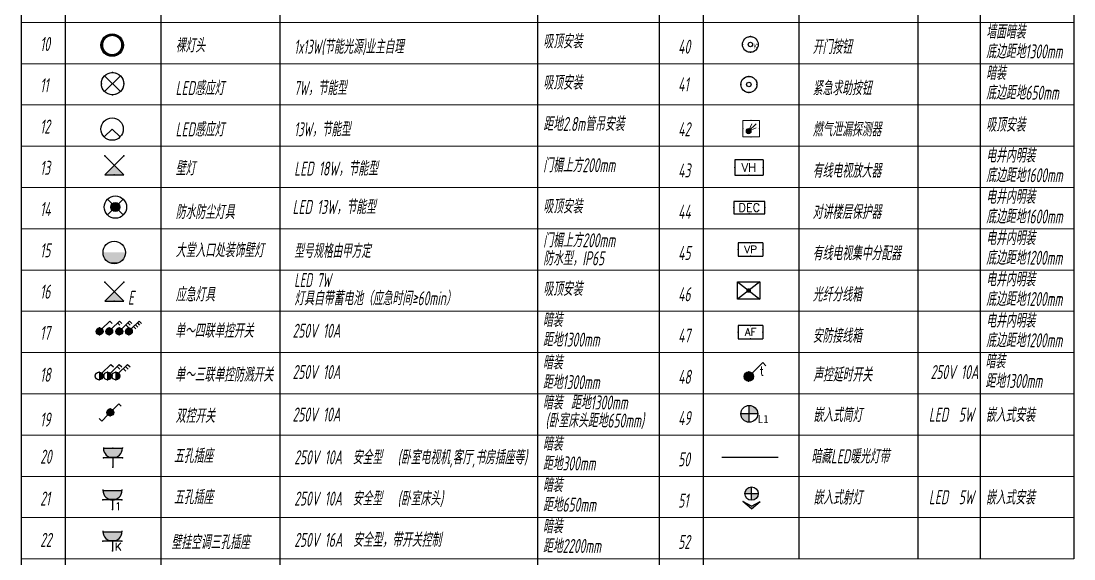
# Model space of a CAD drawing. Extents: x 3774419 to 4775970, y -926964 to 2266.
# Drawn here: x 3813045 to 3850642, y -668754 to -649561 of the extents above; entities that cross this region are included whole.
import ezdxf
from ezdxf.enums import TextEntityAlignment as Align

# ---------------------------------------------------------------- set-up
doc = ezdxf.new("R2010")
doc.units = 0
doc.header["$LTSCALE"] = 1000
doc.header["$MEASUREMENT"] = 0
doc.layers.get('0').update_dxf_attribs({"linetype": 'CONTINUOUS'})
for name, color, linetype in [('A-标注', 1, 'CONTINUOUS'), ('E-天花灯具', 92, 'CONTINUOUS'), ('EQUIP-安防', 3, 'CONTINUOUS'), ('EQUIP-插座', 3, 'CONTINUOUS'), ('EQUIP-照明', 3, 'CONTINUOUS'), ('EQUIP-电视', 3, 'CONTINUOUS'), ('EQUIP-通讯', 3, 'CONTINUOUS'), ('T-通用', 7, 'CONTINUOUS'), ('TEL_TEXT', 7, 'CONTINUOUS'), ('TK', 252, 'CONTINUOUS'), ('电气', 6, 'CONTINUOUS')]:
    doc.layers.add(name, color=color, linetype=linetype)
doc.layers.add('DIM', color=3, linetype='CONTINUOUS', lineweight=20)
doc.layers.add('EQUIP-消防', color=3, linetype='CONTINUOUS', lineweight=20)
doc.styles.add('_TCH_LABEL', font='COMPLEX', dxfattribs={"bigfont": 'GBCBIG'})
doc.styles.add('_TEL_DIM', font='SIMPLEX', dxfattribs={"width": 0.8, "height": 3.5, "bigfont": 'HZTXT'})
doc.styles.add('HZTXT', font='gbeitc.shx', dxfattribs={"width": 0.8, "height": 400, "bigfont": 'hztxt.shx'})
doc.styles.add('SM1', font='realsz.shx', dxfattribs={"width": 0.75, "bigfont": 'realhz.shx'})
doc.styles.get("Standard").update_dxf_attribs({"font": 'gbenor.shx', "bigfont": 'gbcbig.shx'})
doc.styles.add('黑体', font='simhei.ttf')
doc.linetypes.add('LED', pattern='A,0.5,-0.2,["LED",Standard,S=0.2,R=0,X=-0.2,Y=-0.1],-0.2', length=0.9)

# ---------------------------------------------------------------- blocks, each defined once
blk = doc.blocks.new('$equip$00001677')
for p, q in [((0.75, 0.6), (-0.75, 0.6)), ((-0.75, 0.6), (-0.75, 0)), ((0.75, 0), (0.75, 0.6)), ((-0.75, 0), (0.75, 0))]:
    blk.add_line(p, q)
for p in [(0, 0.6), (-0.75, 0.3), (0, 0), (0.75, 0.3)]:
    blk.add_point(p)
at = {"style": '_TCH_LABEL', "flags": 8}
blk.add_attdef('16', text='', height=0.4, dxfattribs=at).set_placement((0, 0.3), align=Align.MIDDLE_CENTER)
at = {"style": '_TCH_LABEL', "flags": 9}
blk.add_attdef('A', (0, 0), '', height=0.00002, dxfattribs=at)
blk = doc.blocks.new('$equip$00001801')
for p, q in [((-0.65, 0.7), (-0.65, 0)), ((0.65, 0.7), (-0.65, 0.7)), ((0.65, 0.7), (0.65, 0)), ((-0.65, 0), (0.65, 0))]:
    blk.add_line(p, q)
for p in [(0, 0.7), (-0.65, 0.35), (0, 0), (0.65, 0.35)]:
    blk.add_point(p)
at = {"color": 7, "style": '_TEL_DIM'}
blk.add_attdef('$TEXT$', text='', height=0.4, dxfattribs=at).set_placement((0, 0.35), align=Align.MIDDLE_CENTER)
at = {"color": 7, "style": '_TEL_DIM', "flags": 1}
blk.add_attdef('A', text='', height=0.00002, dxfattribs=at).set_placement((0, 0), align=Align.MIDDLE_CENTER)
blk = doc.blocks.new('$equip$00001800')
for p, q in [((-0.65, 0.7), (-0.65, 0)), ((0.65, 0.7), (-0.65, 0.7)), ((0.65, 0.7), (0.65, 0)), ((-0.65, 0), (0.65, 0))]:
    blk.add_line(p, q)
for p in [(0, 0.7), (-0.65, 0.35), (0, 0), (0.65, 0.35)]:
    blk.add_point(p)
at = {"color": 7, "style": '_TEL_DIM'}
blk.add_attdef('$TEXT$', text='', height=0.4, dxfattribs=at).set_placement((0, 0.35), align=Align.MIDDLE_CENTER)
at = {"color": 7, "style": '_TEL_DIM', "flags": 1}
blk.add_attdef('A', text='', height=0.00002, dxfattribs=at).set_placement((0, 0), align=Align.MIDDLE_CENTER)
blk = doc.blocks.new('CNS-FXX')
blk.add_lwpolyline([(0, -307), (0, 307), (782, 307), (782, -307)], close=True)
at = {"layer": 'T-通用', "linetype": 'Continuous'}
for p, q in [((782, 307), (0, -307)), ((0, 307), (782, -307))]:
    blk.add_line(p, q, dxfattribs=at)
at = {"layer": 'T-通用', "linetype": 'Continuous', "const_width": 79.4}
blk.add_lwpolyline([(351, 0, 1), (431, 0, 1)], format="xyb", close=True, dxfattribs=at)
blk = doc.blocks.new('$equip$00002479')
at = {"const_width": 0.04}
blk.add_lwpolyline([(-0.3, 0, 1), (0.3, 0, 1), (-0.3, 0, 0.942883)], format="xyb", dxfattribs=at)
for radius in [0.3, 0.0841]:
    blk.add_circle((0, 0), radius)
for p in [(-0.3, 0), (0, 0.3), (0.3, 0), (0, -0.3)]:
    blk.add_point(p)
at = {"color": 7, "style": '_TEL_DIM', "flags": 1}
blk.add_attdef('A', text='', height=0.00002, dxfattribs=at).set_placement((0, 0), align=Align.MIDDLE_CENTER)
blk = doc.blocks.new('$equip$00001600')
for p, q in [((0.5, 0), (-0.5, 0)), ((-0.5, 0), (-0.5, -1)), ((0.5, -1), (0.5, 0)), ((-0.15, -0.65), (0.3, -0.2)), ((-0.15, -0.65), (0.05, -0.2)), ((-0.15, -0.65), (0.3, -0.45)), ((-0.5, -1), (0.5, -1))]:
    blk.add_line(p, q)
blk.add_circle((-0.15, -0.65), 0.158)
for p in [(0, 0), (-0.5, -0.5), (0.5, -0.5), (0, -1)]:
    blk.add_point(p)
for points in [[(-0.287, -0.571), (-0.013, -0.571), (-0.308, -0.65), (0.008, -0.65)], [(-0.229, -0.513), (-0.071, -0.513), (-0.287, -0.571), (-0.013, -0.571)], [(-0.15, -0.492), (-0.15, -0.492), (-0.229, -0.513), (-0.071, -0.513)], [(-0.287, -0.729), (-0.013, -0.729), (-0.308, -0.65), (0.008, -0.65)], [(-0.229, -0.787), (-0.071, -0.787), (-0.287, -0.729), (-0.013, -0.729)], [(-0.15, -0.808), (-0.15, -0.808), (-0.229, -0.787), (-0.071, -0.787)]]:
    blk.add_solid(points)
at = {"flags": 9}
blk.add_attdef('A', (0, 0), '', height=0.00002, dxfattribs=at)
blk.add_attdef('B', text='', height=0.4, dxfattribs=at).set_placement((0.784, -0.7), align=Align.MIDDLE_CENTER)
blk = doc.blocks.new('A$C18BE6784')
at = {"layer": 'EQUIP-安防', "linetype": 'ByBlock', "xscale": 400, "yscale": 400, "zscale": 400}
blk.add_blockref('$equip$00002479', (-47, 62), dxfattribs=at)
at = {"layer": 'EQUIP-安防', "color": 7, "linetype": 'ByBlock', "style": 'SM1', "width": 0.75}
blk.add_text('K', height=71.8, dxfattribs=at).set_placement((0, 0))
blk = doc.blocks.new('$equip$00001962')
for p, q in [((0.147, 0.356), (0.625, 0.833)), ((0.625, 0.833), (0.766, 0.692))]:
    blk.add_line(p, q)
blk.add_circle((0, 0.208), 0.208)
for p in [(-0.208, 0.208), (0, 0.417), (0, 0), (0.208, 0.208)]:
    blk.add_point(p)
for points in [[(-0.18, 0.313), (0.18, 0.313), (-0.208, 0.208), (0.208, 0.208)], [(-0.18, 0.104), (0.18, 0.104), (-0.208, 0.208), (0.208, 0.208)], [(-0.104, 0.389), (0.104, 0.389), (-0.18, 0.313), (0.18, 0.313)], [(-0.104, 0.028), (0.104, 0.028), (-0.18, 0.104), (0.18, 0.104)], [(0, 0.417), (0, 0.417), (-0.104, 0.389), (0.104, 0.389)], [(0, 0), (0, 0), (-0.104, 0.028), (0.104, 0.028)]]:
    blk.add_solid(points)
at = {"layer": 'TEL_TEXT', "style": '_TEL_DIM', "flags": 1}
blk.add_attdef('A', text='', height=0.00002, dxfattribs=at).set_placement((0, 0), align=Align.MIDDLE_CENTER)
blk = doc.blocks.new('$equip$00001963')
for p, q in [((0.147, 0.356), (0.625, 0.833)), ((0.512, 0.72), (0.653, 0.579)), ((0.625, 0.833), (0.766, 0.692))]:
    blk.add_line(p, q)
blk.add_circle((0, 0.208), 0.208)
for p in [(-0.208, 0.208), (0, 0.417), (0, 0), (0.208, 0.208)]:
    blk.add_point(p)
for points in [[(-0.18, 0.313), (0.18, 0.313), (-0.208, 0.208), (0.208, 0.208)], [(-0.18, 0.104), (0.18, 0.104), (-0.208, 0.208), (0.208, 0.208)], [(-0.104, 0.389), (0.104, 0.389), (-0.18, 0.313), (0.18, 0.313)], [(-0.104, 0.028), (0.104, 0.028), (-0.18, 0.104), (0.18, 0.104)], [(0, 0.417), (0, 0.417), (-0.104, 0.389), (0.104, 0.389)], [(0, 0), (0, 0), (-0.104, 0.028), (0.104, 0.028)]]:
    blk.add_solid(points)
at = {"layer": 'TEL_TEXT', "style": '_TEL_DIM', "flags": 1}
blk.add_attdef('A', text='', height=0.00002, dxfattribs=at).set_placement((0, 0), align=Align.MIDDLE_CENTER)
blk = doc.blocks.new('$equip$00001964')
for p, q in [((0.147, 0.356), (0.625, 0.833)), ((0.512, 0.72), (0.653, 0.579)), ((0.625, 0.833), (0.766, 0.692)), ((0.399, 0.607), (0.54, 0.466))]:
    blk.add_line(p, q)
blk.add_circle((0, 0.208), 0.208)
for p in [(-0.208, 0.208), (0, 0.417), (0, 0), (0.208, 0.208)]:
    blk.add_point(p)
for points in [[(-0.18, 0.313), (0.18, 0.313), (-0.208, 0.208), (0.208, 0.208)], [(-0.18, 0.104), (0.18, 0.104), (-0.208, 0.208), (0.208, 0.208)], [(-0.104, 0.389), (0.104, 0.389), (-0.18, 0.313), (0.18, 0.313)], [(-0.104, 0.028), (0.104, 0.028), (-0.18, 0.104), (0.18, 0.104)], [(0, 0.417), (0, 0.417), (-0.104, 0.389), (0.104, 0.389)], [(0, 0), (0, 0), (-0.104, 0.028), (0.104, 0.028)]]:
    blk.add_solid(points)
at = {"layer": 'TEL_TEXT', "style": '_TEL_DIM', "flags": 1}
blk.add_attdef('A', text='', height=0.00002, dxfattribs=at).set_placement((0, 0), align=Align.MIDDLE_CENTER)
blk = doc.blocks.new('$equip$00001965')
for p, q in [((0.147, 0.356), (0.625, 0.833)), ((0.512, 0.72), (0.653, 0.579)), ((0.625, 0.833), (0.766, 0.692)), ((0.286, 0.494), (0.427, 0.353)), ((0.399, 0.607), (0.54, 0.466))]:
    blk.add_line(p, q)
blk.add_circle((0, 0.208), 0.208)
for p in [(-0.208, 0.208), (0, 0.417), (0, 0), (0.208, 0.208)]:
    blk.add_point(p)
for points in [[(-0.18, 0.312), (0.18, 0.312), (-0.208, 0.208), (0.208, 0.208)], [(-0.18, 0.104), (0.18, 0.104), (-0.208, 0.208), (0.208, 0.208)], [(-0.104, 0.389), (0.104, 0.389), (-0.18, 0.312), (0.18, 0.312)], [(-0.104, 0.028), (0.104, 0.028), (-0.18, 0.104), (0.18, 0.104)], [(0, 0.417), (0, 0.417), (-0.104, 0.389), (0.104, 0.389)], [(0, 0), (0, 0), (-0.104, 0.028), (0.104, 0.028)]]:
    blk.add_solid(points)
at = {"layer": 'TEL_TEXT', "style": '_TEL_DIM', "flags": 1}
blk.add_attdef('A', text='', height=0.00002, dxfattribs=at).set_placement((0, 0), align=Align.MIDDLE_CENTER)
blk = doc.blocks.new('$equip$00001213')
for p, q in [((0.147, 0.356), (0.625, 0.833)), ((0.625, 0.833), (0.766, 0.692))]:
    blk.add_line(p, q)
blk.add_circle((0, 0.208), 0.208)
for p in [(-0.208, 0.208), (0, 0.417), (0, 0), (0.208, 0.208)]:
    blk.add_point(p)
for points in [[(0.104, 0.389), (0.104, 0.028), (0, 0.417), (0, 0)], [(0.18, 0.313), (0.18, 0.104), (0.104, 0.389), (0.104, 0.028)], [(0.208, 0.208), (0.208, 0.208), (0.18, 0.313), (0.18, 0.104)]]:
    blk.add_solid(points)
at = {"flags": 9}
blk.add_attdef('A', (0, 0), '', height=0.00002, dxfattribs=at)
blk = doc.blocks.new('$equip$00001214')
for p, q in [((0.147, 0.356), (0.625, 0.833)), ((0.512, 0.72), (0.653, 0.579)), ((0.625, 0.833), (0.766, 0.692)), ((0, 0.417), (0, 0))]:
    blk.add_line(p, q)
blk.add_circle((0, 0.208), 0.208)
for p in [(-0.208, 0.208), (0, 0.417), (0.208, 0.208), (0, 0)]:
    blk.add_point(p)
for points in [[(0.104, 0.389), (0.104, 0.028), (0, 0.417), (0, 0)], [(0.18, 0.313), (0.18, 0.104), (0.104, 0.389), (0.104, 0.028)], [(0.208, 0.208), (0.208, 0.208), (0.18, 0.313), (0.18, 0.104)]]:
    blk.add_solid(points)
at = {"flags": 9}
blk.add_attdef('A', (0, 0), '', height=0.00002, dxfattribs=at)
blk = doc.blocks.new('$equip$00001215')
for p, q in [((0.147, 0.356), (0.625, 0.833)), ((0.399, 0.607), (0.54, 0.466)), ((0.512, 0.72), (0.653, 0.579)), ((0.625, 0.833), (0.766, 0.692)), ((0, 0.417), (0, 0))]:
    blk.add_line(p, q)
blk.add_circle((0, 0.208), 0.208)
for p in [(-0.208, 0.208), (0, 0.417), (0, 0), (0.208, 0.208)]:
    blk.add_point(p)
for points in [[(0.104, 0.389), (0.104, 0.028), (0, 0.417), (0, 0)], [(0.18, 0.313), (0.18, 0.104), (0.104, 0.389), (0.104, 0.028)], [(0.208, 0.208), (0.208, 0.208), (0.18, 0.313), (0.18, 0.104)]]:
    blk.add_solid(points)
at = {"flags": 9}
blk.add_attdef('A', (0, 0), '', height=0.00002, dxfattribs=at)
blk = doc.blocks.new('$equip$00001208')
for p, q in [((0.147, 0.356), (0.512, 0.72)), ((0.512, 0.72), (0.653, 0.579)), ((-0.147, 0.061), (-0.512, -0.304)), ((-0.512, -0.304), (-0.653, -0.162))]:
    blk.add_line(p, q)
blk.add_circle((0, 0.208), 0.208)
for points in [[(-0.18, 0.312), (0.18, 0.312), (-0.208, 0.208), (0.208, 0.208)], [(-0.18, 0.104), (0.18, 0.104), (-0.208, 0.208), (0.208, 0.208)], [(-0.104, 0.389), (0.104, 0.389), (-0.18, 0.312), (0.18, 0.312)], [(-0.104, 0.028), (0.104, 0.028), (-0.18, 0.104), (0.18, 0.104)], [(0, 0.417), (0, 0.417), (-0.104, 0.389), (0.104, 0.389)], [(0, 0), (0, 0), (-0.104, 0.028), (0.104, 0.028)]]:
    blk.add_solid(points)
at = {"layer": 'EQUIP-照明'}
for p in [(-0.208, 0.208), (0, 0.417), (0, 0), (0.208, 0.208)]:
    blk.add_point(p, dxfattribs=at)
at = {"layer": 'EQUIP-照明', "flags": 9}
blk.add_attdef('A', (0, 0), '', height=0.00002, dxfattribs=at)
blk = doc.blocks.new('$equip$00002539')
for p, q in [((-0.354, 0.354), (0.354, -0.354)), ((0.354, 0.354), (-0.354, -0.354))]:
    blk.add_line(p, q)
at = {"const_width": 0.032}
blk.add_lwpolyline([(-0.5, 0, 1), (0.5, 0, 1), (-0.5, 0, 0.911406)], format="xyb", dxfattribs=at)
blk.add_circle((0, 0), 0.5)
for p in [(0, 0.5), (-0.5, 0), (0.5, 0), (0, -0.5)]:
    blk.add_point(p)
at = {"color": 7, "style": '_TEL_DIM', "flags": 1}
blk.add_attdef('A', text='', height=0.00002, dxfattribs=at).set_placement((0, 0), align=Align.MIDDLE_CENTER)
blk = doc.blocks.new('$equip$00001149')
for p, q in [((-0.354, 0.354), (0.354, -0.354)), ((0.354, 0.354), (-0.354, -0.354))]:
    blk.add_line(p, q)
for radius in [0.5, 0.2]:
    blk.add_circle((0, 0), radius)
for points in [[(-0.173, 0.1), (0.173, 0.1), (-0.2, 0), (0.2, 0)], [(-0.173, -0.1), (0.173, -0.1), (-0.2, 0), (0.2, 0)], [(-0.1, 0.173), (0.1, 0.173), (-0.173, 0.1), (0.173, 0.1)], [(0, 0.2), (0, 0.2), (-0.1, 0.173), (0.1, 0.173)], [(-0.1, -0.173), (0.1, -0.173), (-0.173, -0.1), (0.173, -0.1)], [(0, -0.2), (0, -0.2), (-0.1, -0.173), (0.1, -0.173)]]:
    blk.add_solid(points)
at = {"flags": 9}
blk.add_attdef('A', (0, 0), '', height=0.00002, dxfattribs=at)
blk = doc.blocks.new('$equip$00001154')
for p, q in [((0, 0.283), (0, -0.283)), ((0, 0.283), (0.566, -0.283)), ((0.566, 0.283), (0, -0.283))]:
    blk.add_line(p, q)
for p in [(0, 0.004), (0.283, 0), (0.566, 0.283), (0.566, -0.283)]:
    blk.add_point(p)
blk.add_solid([(0, -0.283), (0.283, 0), (0, 0.283)])
at = {"layer": 'TEL_TEXT', "style": '_TEL_DIM', "flags": 1}
blk.add_attdef('A', text='', height=0.00002, dxfattribs=at).set_placement((0, 0), align=Align.MIDDLE_CENTER)
blk = doc.blocks.new('$equip$00001151')
blk.add_circle((0, 0.5), 0.5)
for points in [[(0.433, 0.25), (-0.433, 0.25), (0.5, 0.5), (-0.5, 0.5)], [(0.25, 0.067), (-0.25, 0.067), (0.433, 0.25), (-0.433, 0.25)], [(0, 0), (0, 0), (0.25, 0.067), (-0.25, 0.067)]]:
    blk.add_solid(points)
at = {"flags": 9}
blk.add_attdef('A', (0, 0), '', height=0.00002, dxfattribs=at)
blk = doc.blocks.new('$equip$00001237')
for p, q in [((-0.5, 1.05), (-0.5, 1)), ((-0.5, 1), (0.5, 1)), ((0.5, 1.05), (0.5, 1)), ((0.5, 0.5), (-0.5, 0.5)), ((0, 0.5), (0, 0))]:
    blk.add_line(p, q)
blk.add_arc((0, 1), 0.5, 180, 0)
for p in [(0, 1), (-0.5, 0.5), (0, 0), (0.5, 0.5)]:
    blk.add_point(p)
for points in [[(0.433, 0.75), (-0.433, 0.75), (0.5, 1), (-0.5, 1)], [(0.25, 0.567), (-0.25, 0.567), (0.433, 0.75), (-0.433, 0.75)], [(0, 0.5), (0, 0.5), (0.25, 0.567), (-0.25, 0.567)]]:
    blk.add_solid(points)
at = {"flags": 9}
blk.add_attdef('A', (0, 0), '', height=0.00002, dxfattribs=at)
blk = doc.blocks.new('$equip$00001764')
for p, q in [((-0.5, 1.05), (-0.5, 1)), ((-0.5, 1), (0.5, 1)), ((0.5, 1.05), (0.5, 1)), ((0.5, 0.5), (-0.5, 0.5)), ((0, 0.5), (0, 0))]:
    blk.add_line(p, q)
blk.add_arc((0, 1), 0.5, 180, 0)
for p in [(-0.5, 0.5), (0, 0), (0.5, 0.5)]:
    blk.add_point(p)
for points in [[(0.433, 0.75), (-0.433, 0.75), (0.5, 1), (-0.5, 1)], [(0.25, 0.567), (-0.25, 0.567), (0.433, 0.75), (-0.433, 0.75)], [(0, 0.5), (0, 0.5), (0.25, 0.567), (-0.25, 0.567)]]:
    blk.add_solid(points)
at = {"color": 7, "style": '_TEL_DIM'}
blk.add_attdef('$TEXT$', text='', height=0.4, dxfattribs=at).set_placement((0.303, 0.211), align=Align.MIDDLE_CENTER)
at = {"color": 7, "style": '_TEL_DIM', "flags": 1}
blk.add_attdef('A', text='', height=0.00002, dxfattribs=at).set_placement((0, 0), align=Align.MIDDLE_CENTER)
blk = doc.blocks.new('$equip$00001176')
for q in [(-0.354, -0.354), (0.354, -0.354)]:
    blk.add_line((0, 0), q)
blk.add_circle((0, 0), 0.5)
at = {"style": '_TCH_LABEL', "flags": 9}
blk.add_attdef('A', (0, 0), '', height=0.00002, dxfattribs=at)
blk = doc.blocks.new('$equip$00001150')
at = {"const_width": 0.1}
blk.add_lwpolyline([(-0.45, 0, 1), (0.45, 0, 1)], format="xyb", close=True, dxfattribs=at)
blk.add_circle((0, 0), 0.5)
at = {"flags": 9}
blk.add_attdef('A', (0, 0), '', height=0.00002, dxfattribs=at)
blk = doc.blocks.new('DFADS')
at = {"layer": 'A-标注'}
h = blk.add_hatch(color=251, dxfattribs=at)
h.paths.add_polyline_path([(3405.6, 358.33), (3406.8, 358.33, 0.414214), (3405.6, 359.53)])
h.paths.add_polyline_path([(3404.4, 358.33, 0.414214), (3405.6, 357.13), (3405.6, 358.33)])
at = {"layer": 'A-标注', "color": 92}
for p, q in [((3405.6, 357.13), (3405.6, 359.53)), ((3406.8, 358.33), (3404.4, 358.33))]:
    blk.add_line(p, q, dxfattribs=at)
blk.add_circle((3405.6, 358.33), 1.2, dxfattribs=at)
at = {"layer": 'A-标注', "color": 3, "style": '黑体'}
blk.add_text('L1', height=1.152, dxfattribs=at).set_placement((3406.8, 357))
blk = doc.blocks.new('$equip$00001822')
for p, q in [((0.147, 0.356), (0.625, 0.833)), ((0.625, 0.833), (0.766, 0.692))]:
    blk.add_line(p, q)
blk.add_circle((0, 0.208), 0.208)
for p in [(-0.208, 0.208), (-0.015, 0.001), (0, 0.417), (0.208, 0.208)]:
    blk.add_point(p)
for points in [[(-0.18, 0.313), (0.18, 0.313), (-0.208, 0.208), (0.208, 0.208)], [(-0.18, 0.104), (0.18, 0.104), (-0.208, 0.208), (0.208, 0.208)], [(-0.104, 0.389), (0.104, 0.389), (-0.18, 0.313), (0.18, 0.313)], [(-0.104, 0.028), (0.104, 0.028), (-0.18, 0.104), (0.18, 0.104)], [(0, 0.417), (0, 0.417), (-0.104, 0.389), (0.104, 0.389)], [(0, 0), (0, 0), (-0.104, 0.028), (0.104, 0.028)]]:
    blk.add_solid(points)
at = {"color": 7, "style": '_TEL_DIM'}
blk.add_attdef('$TEXT$', text='', height=0.4, dxfattribs=at).set_placement((0.581, 0.465), align=Align.MIDDLE_CENTER)
at = {"color": 7, "style": '_TEL_DIM', "flags": 1}
blk.add_attdef('A', text='', height=0.00002, dxfattribs=at).set_placement((0, 0), align=Align.MIDDLE_CENTER)
blk = doc.blocks.new('嵌入式射灯&醒')
h = blk.add_hatch(color=251)
h.paths.add_polyline_path([(-1.18, 1.31), (-2.29, 0), (-1.18, -1.31), (-1.89, 0)])
edge = h.paths.add_edge_path()
edge.add_line((0, 0), (1, 0))
edge.add_arc((0, 0), 1, 360, 450)
edge.add_line((0, 1), (0, 0))
edge = h.paths.add_edge_path()
edge.add_line((0, -1), (0, 0))
edge.add_line((0, 0), (-1, 0))
edge.add_arc((0, 0), 1, 180, 270)
for p, q in [((-2.29, 0), (-1.18, 1.31)), ((-2.29, 0), (-1.18, -1.31)), ((-1.89, 0), (-1.18, 1.31)), ((-1.89, 0), (-1.18, -1.31)), ((-1, 0), (1, 0)), ((0, 1), (0, -1))]:
    blk.add_line(p, q)
blk.add_circle((0, 0), 1)
blk = doc.blocks.new('*U327')
at = {"xscale": 39.82222222273323, "yscale": 39.82222222273323, "zscale": 39.82222222273323}
blk.add_blockref('嵌入式射灯&醒', (0, 0), dxfattribs=at)

msp = doc.modelspace()

# ---------------------------------------------------------------- linework, layer by layer
at = {"color": 6, "linetype": 'LED', "ltscale": 2}
msp.add_line((3838063.8, -665120.3), (3840082.2, -665120.3), dxfattribs=at)
at = {"layer": 'DIM', "color": 2, "linetype": 'Continuous'}
for p, q in [((3813045.1, -649608.5), (3835829.2, -649608.5)), ((3835829.2, -649609), (3850641.7, -649609)), ((3813045.1, -651081.2), (3835829.2, -651081.2)), ((3835829.2, -651081.7), (3850641.7, -651081.7)), ((3813045.1, -652553.9), (3835829.2, -652553.9)), ((3835829.2, -652554.4), (3850641.7, -652554.4)), ((3813045.1, -654026.6), (3835829.2, -654026.6)), ((3835829.2, -654027.1), (3850641.7, -654027.1)), ((3813045.1, -655499.3), (3835829.2, -655499.3)), ((3813045.1, -655499.3), (3835829.2, -655499.3)), ((3835829.2, -655499.8), (3850641.7, -655499.8)), ((3813045.1, -656972), (3835829.2, -656972)), ((3835829.2, -656972.5), (3850641.7, -656972.5)), ((3813045.1, -658444.6), (3835829.2, -658444.6)), ((3813045.1, -658444.6), (3835829.2, -658444.6)), ((3813045.1, -658444.6), (3835829.2, -658444.6)), ((3813045.1, -658444.6), (3835829.2, -658444.6)), ((3835829.2, -658445.2), (3850641.7, -658445.2)), ((3813045.1, -659917.3), (3835829.2, -659917.3)), ((3813045.1, -659917.3), (3835829.2, -659917.3)), ((3835829.2, -659917.9), (3850641.7, -659917.9)), ((3813045.1, -661390), (3835829.2, -661390)), ((3835829.2, -661390.6), (3850641.7, -661390.6)), ((3813045.1, -662862.7), (3835829.2, -662862.7)), ((3835829.2, -662863.2), (3837399.6, -662863.2)), ((3835829.2, -662863.2), (3850641.7, -662863.2)), ((3813045.1, -664335.4), (3835829.2, -664335.4)), ((3813045.1, -664335.4), (3835829.2, -664335.4)), ((3813045.1, -664335.4), (3835829.2, -664335.4)), ((3813045.1, -664335.4), (3835829.2, -664335.4)), ((3813045.1, -664335.4), (3835829.2, -664335.4)), ((3835829.2, -664335.9), (3837399.6, -664335.9)), ((3835829.2, -664335.9), (3850641.7, -664335.9)), ((3813045.1, -665808.1), (3835829.2, -665808.1)), ((3813045.1, -665808.1), (3835829.2, -665808.1)), ((3835829.2, -665808.6), (3837399.6, -665808.6)), ((3835829.2, -665808.6), (3850641.7, -665808.6)), ((3813045.1, -667280.8), (3835829.2, -667280.8)), ((3835829.2, -667281.3), (3837399.6, -667281.3)), ((3835829.2, -667281.3), (3850641.7, -667281.3)), ((3813045.1, -668753.5), (3835829.2, -668753.5)), ((3835829.2, -668754), (3850641.7, -668754))]:
    msp.add_line(p, q, dxfattribs=at)
at = {"layer": 'TK', "color": 2}
for p, q in [((3813045.1, -634881.5), (3813045.1, -683480.4)), ((3814615.5, -634881.5), (3814615.5, -683480.4)), ((3818033.9, -634881.5), (3818033.9, -683480.4)), ((3822287.1, -634881.5), (3822287.1, -683480.4)), ((3831485.3, -634881.5), (3831485.3, -683480.4)), ((3835829.2, -634881.5), (3835829.2, -658444.6)), ((3835829.2, -634882.1), (3835829.2, -683480.4)), ((3837399.6, -634882.1), (3837399.6, -680535.6)), ((3840818, -634882.1), (3840818, -668754)), ((3845071.2, -634882.1), (3845071.2, -668754)), ((3847289, -634882.1), (3847289, -668754)), ((3850641.7, -634882.1), (3850641.7, -661390.6)), ((3850641.7, -634882.1), (3850641.7, -668754)), ((3835829.2, -636354.2), (3835829.2, -683480.4))]:
    msp.add_line(p, q, dxfattribs=at)

# ---------------------------------------------------------------- block references
at = {"layer": 'E-天花灯具', "xscale": 250.000479811577, "yscale": 250.000479811577, "zscale": 250.000479811577}
msp.add_blockref('DFADS', (2987647.4, -753157.8), dxfattribs=at)
at = {"layer": 'E-天花灯具', "xscale": 6, "yscale": 6, "zscale": 6, "rotation": 90.00000000000189}
msp.add_blockref('*U327', (3839129.4, -666423.3), dxfattribs=at)
at = {"layer": 'EQUIP-安防', "xscale": 960, "yscale": 960, "zscale": 960}
msp.add_blockref('$equip$00002479', (3839035.1, -651822.3), dxfattribs=at)
at = {"layer": 'EQUIP-插座', "xscale": 678.8571428656578, "yscale": 678.8571428656578, "zscale": 678.8571428656578}
msp.add_blockref('$equip$00001237', (3816324.7, -665485.3), dxfattribs=at)
at = {"layer": 'EQUIP-插座'}
ref = msp.add_blockref('$equip$00001764', (3816309.6, -666987.4), dxfattribs=dict(at, xscale=678.8571428656578, yscale=678.8571428656578, zscale=678.8571428656578))
ref.add_attrib('$TEXT$', '1', dxfattribs={"layer": '0', "color": 7, "height": 271.5, "style": '_TEL_DIM'}).set_placement((3816515.3, -666873), align=Align.MIDDLE_CENTER)
at = {"layer": 'EQUIP-插座', "xscale": 678.8571428656578, "yscale": 678.8571428656578, "zscale": 678.8571428656578}
msp.add_blockref('$equip$00001764', (3816309.6, -668460.1), dxfattribs=at).add_auto_attribs({'$TEXT$': 'K'})
at = {"layer": 'EQUIP-消防', "ltscale": 5, "xscale": 589.6135482788086, "yscale": 589.6135482788086, "zscale": 589.6135482788086}
msp.add_blockref('$equip$00001600', (3839113.8, -653104.3), dxfattribs=at)
at = {"layer": 'EQUIP-照明'}
for name, p, xscale, yscale, zscale in [('$equip$00001150', (3816299.3, -650417.2), 800, 800, 800), ('$equip$00002539', (3816313.3, -651794.4), 800, 800, 800), ('$equip$00001176', (3816295.3, -653413.7), 800, 800, 800), ('$equip$00001149', (3816412.6, -656196.9), 800, 800, 800), ('$equip$00001151', (3816372.3, -658218.6), 800, 800, 800), ('$equip$00001962', (3815848.6, -660755.8), 589.285714328289, 589.285714328289, 589.285714328289), ('$equip$00001963', (3816191.9, -660755.8), 589.285714328289, 589.285714328289, 589.285714328289), ('$equip$00001964', (3816552.3, -660755.8), 589.285714328289, 589.285714328289, 589.285714328289), ('$equip$00001965', (3816895.6, -660755.8), 589.285714328289, 589.285714328289, 589.285714328289), ('$equip$00001208', (3816231.9, -663650.6), 600, 600, 600)]:
    msp.add_blockref(name, p, dxfattribs=dict(at, xscale=xscale, yscale=yscale, zscale=zscale))
at = {"layer": 'EQUIP-照明', "xscale": 1200, "yscale": 1200, "zscale": 1200, "rotation": 90}
for p in [(3816372.1, -655048.5), (3816372.1, -659551.3)]:
    msp.add_blockref('$equip$00001154', p, dxfattribs=at)
at = {"layer": 'EQUIP-照明', "linetype": 'ByBlock', "xscale": 662.9464285969734, "yscale": 662.9464285969734, "zscale": 662.9464285969734}
for name, p in [('$equip$00001213', (3815833.3, -662362.7)), ('$equip$00001214', (3816137.4, -662362.7)), ('$equip$00001215', (3816431.1, -662362.7))]:
    msp.add_blockref(name, p, dxfattribs=at)
at = {"layer": 'EQUIP-照明', "color": 6, "xscale": 800, "yscale": 800, "zscale": 800}
msp.add_blockref('$equip$00001822', (3839028.9, -662415), dxfattribs=at).add_auto_attribs({'$TEXT$': 't'})
at = {"layer": 'EQUIP-电视', "xscale": 678.8571428656578, "yscale": 678.8571428656578, "zscale": 678.8571428656578}
for p, values in [((3839096.6, -657949.1), {'$TEXT$': 'VP'}), ((3839096.6, -660894.4), {'$TEXT$': 'AF'})]:
    msp.add_blockref('$equip$00001800', p, dxfattribs=at).add_auto_attribs(values)
at = {"layer": 'EQUIP-通讯', "xscale": 777.8571428656578, "yscale": 777.8571428656578, "zscale": 777.8571428656578}
msp.add_blockref('$equip$00001801', (3839035.6, -655057.1), dxfattribs=at).add_auto_attribs({'$TEXT$': 'VH'})
at = {"layer": 'EQUIP-通讯', "ltscale": 5}
ref = msp.add_blockref('$equip$00001677', (3839049, -656437.4), dxfattribs=dict(at, xscale=736.6071428656578, yscale=736.6071428656578, zscale=736.6071428656578))
ref.add_attrib('$TEXT$', 'DEC', dxfattribs={"layer": '0', "height": 294.64, "style": '_TCH_LABEL', "flags": 8}).set_placement((3839049, -656216.5), align=Align.MIDDLE_CENTER)
at = {"layer": 'EQUIP-通讯', "ltscale": 5, "xscale": 1.018285691738129, "yscale": 1.018285691738129, "zscale": 1.018285691738129}
msp.add_blockref('CNS-FXX', (3838627.7, -659177.5), dxfattribs=at)
at = {"layer": '电气', "linetype": 'ByBlock', "xscale": 2.339999999850988, "yscale": 2.339999999850988, "zscale": 2.339999999850988}
msp.add_blockref('A$C18BE6784', (3839197.3, -650540.4), dxfattribs=at)

# ---------------------------------------------------------------- texts
at = {"color": 0, "style": 'HZTXT'}
for s, width, p in [('墙面暗装', 0.7, (3847505.4, -650192)), ('吸顶安装', 0.7, (3831688.8, -650536.2)), ('10', 0.7, (3813726.4, -650629.7)), ('裸灯头', 0.7, (3818563.5, -650680.3)), ('1x13W(节能光源)业主自理', 0.65, (3822799.9, -650725.6)), ('40', 0.7, (3836510.5, -650724.5)), ('开门按钮', 0.7, (3841310.3, -650732.4)), ('底边距地1300mm', 0.7, (3847505.4, -650893.6)), ('暗装', 0.7, (3847505.4, -651664.7)), ('吸顶安装', 0.7, (3831688.8, -652008.9)), ('11', 0.7, (3813726.4, -652102.4)), ('LED感应灯', 0.7, (3818563.5, -652204.5)), ('7W，节能型 ', 0.65, (3822799.9, -652198.3)), ('41', 0.7, (3836510.5, -652071.8)), ('紧急求助按钮', 0.7, (3841310.3, -652205.1)), ('底边距地650mm', 0.7, (3847505.4, -652366.3)), ('距地2.8m管吊安装', 0.7, (3831688.8, -653481.6)), ('吸顶安装', 0.7, (3847505.4, -653511)), ('12', 0.7, (3813726.4, -653575.1)), ('LED感应灯', 0.7, (3818563.5, -653677.2)), ('13W，节能型 ', 0.65, (3822799.9, -653671)), ('42', 0.7, (3836510.5, -653669.9)), ('燃气泄漏探测器', 0.7, (3841310.3, -653677.7)), ('电井内明装', 0.7, (3847505.4, -654610)), ('13', 0.7, (3813726.4, -655047.7)), ('壁灯', 0.7, (3818563.5, -655066.1)), ('LED 18W，节能型', 0.7, (3822799.9, -655074.5)), ('门楣上方200mm', 0.7, (3831688.8, -654954.3)), ('43', 0.7, (3836510.5, -655142.6)), ('有线电视放大器', 0.7, (3841310.3, -655150.4)), ('底边距地1600mm', 0.7, (3847505.4, -655311.7)), ('电井内明装', 0.7, (3847505.4, -656082.7)), ('14', 0.7, (3813726.4, -656520.4)), ('吸顶安装', 0.7, (3831688.8, -656424.5)), ('防水防尘灯具', 0.7, (3818563.5, -656622.6)), ('44', 0.7, (3836510.5, -656615.3)), ('对讲楼层保护器', 0.7, (3841310.3, -656623.1)), ('底边距地1600mm', 0.7, (3847505.4, -656784.4)), ('门楣上方200mm', 0.7, (3831688.8, -657633.2)), ('电井内明装', 0.7, (3847505.4, -657555.4)), ('15', 0.7, (3813726.4, -657993.1)), ('大堂入口处装饰壁灯', 0.7, (3818563.5, -657990.3)), ('型号规格由甲方定', 0.65, (3822799.9, -658015.1)), ('有线电视集中分配器', 0.7, (3841310.3, -658095.8)), ('防水型，IP65', 0.7, (3831688.8, -658276.7)), ('45', 0.7, (3836510.5, -658087.9)), ('底边距地1200mm', 0.7, (3847505.4, -658257.1)), ('LED 7W', 0.65, (3822799.9, -659055.8)), ('电井内明装', 0.7, (3847505.4, -659028.1)), ('16', 0.7, (3813726.4, -659465.8)), ('应急灯具', 0.7, (3818563.5, -659568)), ('吸顶安装', 0.7, (3831688.8, -659369.9)), ('46', 0.7, (3836510.5, -659560.6)), ('光纤分线箱', 0.7, (3841310.3, -659568.5)), ('E', 0.7, (3816862.5, -659686.4)), ('灯具自带蓄电池（应急时间≥60min）', 0.7, (3822799.9, -659703)), ('底边距地1200mm', 0.7, (3847505.4, -659729.8)), ('暗装', 0.7, (3831677.4, -660477.5)), ('电井内明装', 0.7, (3847505.4, -660500.8)), ('17', 0.7, (3813726.4, -660938.5)), ('47', 0.7, (3836510.5, -661033.3)), ('安防接线箱', 0.7, (3841310.3, -661041.2)), ('距地1300mm', 0.7, (3831677.4, -661179.1)), ('底边距地1200mm', 0.7, (3847505.4, -661202.5)), ('暗装', 0.7, (3831677.4, -661994.2)), ('暗装', 0.7, (3847481.1, -661950.7)), ('18', 0.7, (3813726.4, -662432.4)), ('48', 0.7, (3836510.5, -662506)), ('距地1300mm', 0.7, (3831677.4, -662695.9)), ('距地1300mm', 0.7, (3847481.1, -662652.3)), ('暗装', 0.7, (3831677.4, -663422.8)), ('距地1300mm', 0.7, (3832678.2, -663422.8)), ('19', 0.7, (3813726.4, -664030.5)), ('(卧室床头距地650mm)', 0.7, (3831770.2, -664066.8)), ('49', 0.7, (3836510.5, -663978.7)), ('嵌入式筒灯', 0.7, (3841331.6, -663867.9)), ('LED  5W', 0.7, (3845463.1, -663855.9)), ('嵌入式安装', 0.7, (3847492.5, -663867.9)), ('暗装', 0.7, (3831677.4, -664895.5)), ('20', 0.7, (3813726.4, -665356.6)), ('五孔插座', 0.7, (3818501, -665327.1)), ('250V 10A  安全型', 0.7, (3822799.9, -665378.4)), ('(卧室电视机,客厅,书房插座等)', 0.7, (3826491.9, -665378.4)), ('距地300mm', 0.7, (3831677.4, -665597.2)), ('50', 0.7, (3836510.5, -665451.4)), ('暗藏LED暖光灯带', 0.7, (3841263.7, -665344.3)), ('暗装', 0.7, (3831677.4, -666368.2)), ('21', 0.7, (3813726.4, -666850.5)), ('五孔插座', 0.7, (3818501, -666799.8)), ('250V 10A  安全型', 0.7, (3822799.9, -666851.1)), ('(卧室床头)', 0.7, (3826491.9, -666851.1)), ('距地650mm', 0.7, (3831677.4, -667069.9)), ('51', 0.7, (3836510.5, -666924.1)), ('嵌入式射灯', 0.7, (3841331.6, -666813.3)), ('LED  5W', 0.7, (3845463.1, -666801.3)), ('嵌入式安装', 0.7, (3847492.5, -666813.3)), ('暗装', 0.7, (3831677.4, -667840.9)), ('22', 0.7, (3813726.4, -668323.2)), ('壁挂空调三孔插座', 0.7, (3818410.7, -668404.2)), ('250V 16A  安全型，带开关控制', 0.7, (3822799.9, -668323.8)), ('距地2200mm', 0.7, (3831677.4, -668542.6)), ('52', 0.7, (3836510.5, -668396.8))]:
    msp.add_text(s, height=500, dxfattribs=dict(at, width=width)).set_placement(p)
at = {"color": 0, "style": 'HZTXT', "width": 0.7}
for s, p in [('LED 13W，节能型', (3822739.5, -656193.9)), ('单～四联单控开关', (3818541, -660611.9)), ('250V 10A', (3822739.5, -660611.9)), ('单～三联单控防溅开关', (3818543.7, -662178)), ('250V 10A', (3822739.5, -662084.6)), ('声控延时开关', (3841327.8, -662178.5)), ('250V 10A', (3845523.6, -662085.1)), ('双控开关', (3818563.5, -663650.7)), ('250V 10A', (3822739.5, -663601.4))]:
    msp.add_text(s, height=500, dxfattribs=at).set_placement(p, align=Align.MIDDLE_LEFT)

doc.saveas('drawing.dxf')
